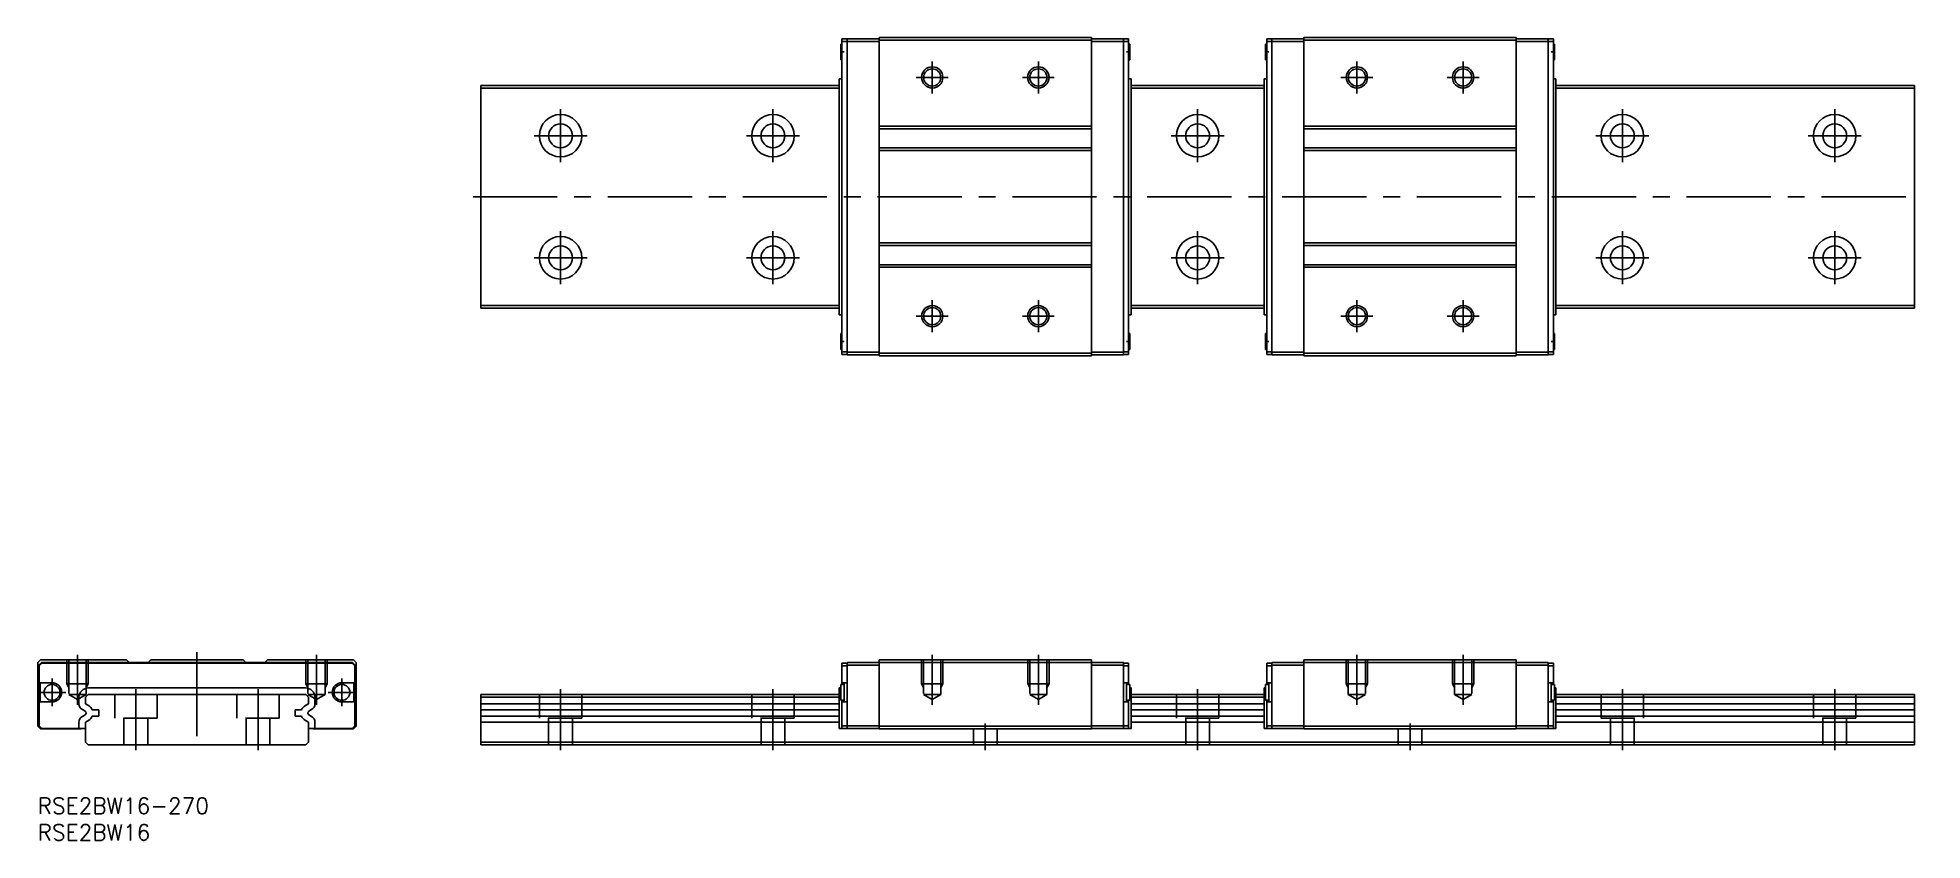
# Model space of a CAD drawing. Extents: x 0 to 355, y -8 to 143.
import ezdxf

# ---------------------------------------------------------------- set-up
doc = ezdxf.new("R2010")
doc.units = 0
doc.header["$LTSCALE"] = 0.5
doc.linetypes.add('CENTER', pattern=[50.8, 31.75, -6.35, 6.35, -6.35])
doc.linetypes.add('DASHED', pattern=[19.05, 12.7, -6.35])
for name, color, linetype in [('MSM_CENTER', 1, 'CENTER'), ('MSM_CONTINUOUS', 7, 'CONTINUOUS'), ('MSM_DASHED', 4, 'DASHED'), ('MSM_NARROW', 5, 'CONTINUOUS'), ('MSM_PART_NUMBER', 7, 'CONTINUOUS')]:
    doc.layers.add(name, color=color, linetype=linetype)
doc.styles.get("Standard").update_dxf_attribs({"font": 'txt.shx', "height": 1, "bigfont": 'bigfont.shx'})

# ---------------------------------------------------------------- blocks, each defined once
blk = doc.blocks.new('*U50')
at = {"layer": 'MSM_PART_NUMBER'}
blk.add_text('RSE2BW16-270', height=3, dxfattribs=at).set_placement((0, -3))
blk = doc.blocks.new('*U51')
at = {"layer": 'MSM_PART_NUMBER'}
blk.add_text('RSE2BW16', height=3, dxfattribs=at).set_placement((0, -8))

msp = doc.modelspace()

# ---------------------------------------------------------------- linework, layer by layer
at = {"layer": 'MSM_CENTER'}
for p, q in [((151.27, 140.62), (151.93, 140.62)), ((168.5, 138.82), (168.5, 132.82)), ((188.5, 138.82), (188.5, 132.82)), ((205.07, 140.62), (205.73, 140.62)), ((231.93, 140.62), (231.27, 140.62)), ((248.5, 138.82), (248.5, 132.82)), ((268.5, 138.82), (268.5, 132.82)), ((285.73, 140.62), (285.07, 140.62)), ((165.5, 135.82), (171.5, 135.82)), ((185.5, 135.82), (191.5, 135.82)), ((251.5, 135.82), (245.5, 135.82)), ((271.5, 135.82), (265.5, 135.82)), ((98.5, 129.82), (98.5, 119.82)), ((138.5, 129.82), (138.5, 119.82)), ((218.5, 129.82), (218.5, 119.82)), ((298.5, 129.82), (298.5, 119.82)), ((338.5, 129.82), (338.5, 119.82)), ((93.5, 124.82), (103.5, 124.82)), ((133.5, 124.82), (143.5, 124.82)), ((213.5, 124.82), (223.5, 124.82)), ((303.5, 124.82), (293.5, 124.82)), ((333.5, 124.82), (343.5, 124.82)), ((82, 113.32), (355, 113.32)), ((98.5, 106.82), (98.5, 96.82)), ((138.5, 106.82), (138.5, 96.82)), ((218.5, 106.82), (218.5, 96.82)), ((298.5, 106.82), (298.5, 96.82)), ((338.5, 106.82), (338.5, 96.82)), ((93.5, 101.82), (103.5, 101.82)), ((133.5, 101.82), (143.5, 101.82)), ((213.5, 101.82), (223.5, 101.82)), ((303.5, 101.82), (293.5, 101.82)), ((333.5, 101.82), (343.5, 101.82)), ((168.5, 93.82), (168.5, 87.82)), ((188.5, 93.82), (188.5, 87.82)), ((248.5, 93.82), (248.5, 87.82)), ((268.5, 93.82), (268.5, 87.82)), ((165.5, 90.82), (171.5, 90.82)), ((185.5, 90.82), (191.5, 90.82)), ((251.5, 90.82), (245.5, 90.82)), ((271.5, 90.82), (265.5, 90.82)), ((151.27, 86.02), (151.93, 86.02)), ((205.07, 86.02), (205.73, 86.02)), ((231.93, 86.02), (231.27, 86.02)), ((285.73, 86.02), (285.07, 86.02)), ((7.5, 27), (7.5, 17.56)), ((30, 27.5), (30, 8.5)), ((52.5, 27), (52.5, 17.56)), ((168.5, 27), (168.5, 17.56)), ((188.5, 27), (188.5, 17.56)), ((248.5, 27), (248.5, 17.56)), ((268.5, 27), (268.5, 17.56)), ((2.7, 17.32), (2.7, 22.48)), ((57.3, 17.32), (57.3, 22.48)), ((0.12, 19.9), (5.28, 19.9)), ((18.5, 20.5), (18.5, 9)), ((41.5, 20.5), (41.5, 9)), ((54.73, 19.9), (59.88, 19.9)), ((98.5, 20.5), (98.5, 9)), ((138.5, 20.5), (138.5, 9)), ((218.5, 20.5), (218.5, 9)), ((298.5, 20.5), (298.5, 9)), ((338.5, 20.5), (338.5, 9)), ((178.5, 14), (178.5, 9)), ((258.5, 14), (258.5, 9))]:
    msp.add_line(p, q, dxfattribs=at)
at = {"layer": 'MSM_CONTINUOUS'}
for p, q in [((151.3, 142.12), (151.3, 139.12)), ((151.5, 142.12), (151.3, 142.12)), ((152.5, 143.07), (151.5, 143.07)), ((151.5, 143.07), (151.5, 83.57)), ((152.5, 142.57), (151.5, 142.57)), ((152.5, 143.12), (158.5, 143.12)), ((152.5, 83.52), (152.5, 143.12)), ((152.5, 142.62), (158.5, 142.62)), ((158.5, 143.32), (198.5, 143.32)), ((158.5, 83.32), (158.5, 143.32)), ((158.5, 142.82), (198.5, 142.82)), ((198.5, 83.32), (198.5, 143.32)), ((204.5, 143.12), (198.5, 143.12)), ((204.5, 142.62), (198.5, 142.62)), ((204.5, 143.12), (204.5, 83.52)), ((204.5, 143.07), (205.5, 143.07)), ((204.5, 142.57), (205.5, 142.57)), ((205.5, 83.57), (205.5, 143.07)), ((205.7, 142.12), (205.5, 142.12)), ((205.7, 142.12), (205.7, 139.12)), ((231.3, 142.12), (231.3, 139.12)), ((231.3, 142.12), (231.5, 142.12)), ((232.5, 143.07), (231.5, 143.07)), ((231.5, 83.57), (231.5, 143.07)), ((232.5, 142.57), (231.5, 142.57)), ((232.5, 143.12), (232.5, 83.52)), ((232.5, 143.12), (238.5, 143.12)), ((232.5, 142.62), (238.5, 142.62)), ((278.5, 143.32), (238.5, 143.32)), ((238.5, 83.32), (238.5, 143.32)), ((278.5, 142.82), (238.5, 142.82)), ((278.5, 83.32), (278.5, 143.32)), ((284.5, 143.12), (278.5, 143.12)), ((284.5, 142.62), (278.5, 142.62)), ((284.5, 83.52), (284.5, 143.12)), ((284.5, 143.07), (285.5, 143.07)), ((284.5, 142.57), (285.5, 142.57)), ((285.5, 143.07), (285.5, 83.57)), ((285.5, 142.12), (285.7, 142.12)), ((285.7, 142.12), (285.7, 139.12)), ((151.3, 139.12), (151.5, 139.12)), ((205.5, 139.12), (205.7, 139.12)), ((231.5, 139.12), (231.3, 139.12)), ((285.7, 139.12), (285.5, 139.12)), ((151.5, 135.55), (151, 135.55)), ((151, 91.09), (151, 135.55)), ((205.5, 135.55), (206, 135.55)), ((206, 91.09), (206, 135.55)), ((231.5, 135.55), (231, 135.55)), ((231, 91.09), (231, 135.55)), ((285.5, 135.55), (286, 135.55)), ((286, 91.09), (286, 135.55)), ((83.5, 134.32), (151, 134.32)), ((83.5, 92.32), (83.5, 134.32)), ((83.5, 133.82), (151, 133.82)), ((206, 134.32), (231, 134.32)), ((206, 133.82), (231, 133.82)), ((286, 134.32), (353.5, 134.32)), ((286, 133.82), (353.5, 133.82)), ((353.5, 92.32), (353.5, 134.32)), ((158.5, 126.62), (198.5, 126.62)), ((158.5, 126.12), (198.5, 126.12)), ((278.5, 126.62), (238.5, 126.62)), ((278.5, 126.12), (238.5, 126.12)), ((158.5, 122.52), (198.5, 122.52)), ((158.5, 122.02), (198.5, 122.02)), ((278.5, 122.52), (238.5, 122.52)), ((278.5, 122.02), (238.5, 122.02)), ((158.5, 104.62), (198.5, 104.62)), ((158.5, 104.12), (198.5, 104.12)), ((278.5, 104.62), (238.5, 104.62)), ((278.5, 104.12), (238.5, 104.12)), ((158.5, 100.52), (198.5, 100.52)), ((158.5, 100.02), (198.5, 100.02)), ((278.5, 100.52), (238.5, 100.52)), ((278.5, 100.02), (238.5, 100.02)), ((83.5, 92.82), (151, 92.82)), ((83.5, 92.32), (151, 92.32)), ((206, 92.82), (231, 92.82)), ((206, 92.32), (231, 92.32)), ((286, 92.82), (353.5, 92.82)), ((286, 92.32), (353.5, 92.32)), ((151.5, 91.09), (151, 91.09)), ((205.5, 91.09), (206, 91.09)), ((231.5, 91.09), (231, 91.09)), ((285.5, 91.09), (286, 91.09)), ((151.3, 87.52), (151.3, 84.52)), ((151.5, 87.52), (151.3, 87.52)), ((205.7, 87.52), (205.5, 87.52)), ((205.7, 87.52), (205.7, 84.52)), ((231.3, 87.52), (231.3, 84.52)), ((231.3, 87.52), (231.5, 87.52)), ((285.5, 87.52), (285.7, 87.52)), ((285.7, 87.52), (285.7, 84.52)), ((151.3, 84.52), (151.5, 84.52)), ((152.5, 84.07), (151.5, 84.07)), ((152.5, 83.57), (151.5, 83.57)), ((152.5, 84.02), (158.5, 84.02)), ((152.5, 83.52), (158.5, 83.52)), ((158.5, 83.82), (198.5, 83.82)), ((158.5, 83.32), (198.5, 83.32)), ((204.5, 84.02), (198.5, 84.02)), ((204.5, 83.52), (198.5, 83.52)), ((204.5, 84.07), (205.5, 84.07)), ((204.5, 83.57), (205.5, 83.57)), ((205.5, 84.52), (205.7, 84.52)), ((231.5, 84.52), (231.3, 84.52)), ((232.5, 84.07), (231.5, 84.07)), ((232.5, 83.57), (231.5, 83.57)), ((232.5, 84.02), (238.5, 84.02)), ((232.5, 83.52), (238.5, 83.52)), ((278.5, 83.82), (238.5, 83.82)), ((278.5, 83.32), (238.5, 83.32)), ((284.5, 84.02), (278.5, 84.02)), ((284.5, 83.52), (278.5, 83.52)), ((284.5, 84.07), (285.5, 84.07)), ((284.5, 83.57), (285.5, 83.57)), ((285.7, 84.52), (285.5, 84.52)), ((0.5, 26), (0, 25.5)), ((0, 25.5), (0, 13.5)), ((0.7, 25.5), (0.2, 25)), ((0.2, 25), (0.2, 13.6)), ((0.25, 24.9), (0.75, 25.4)), ((0.25, 21.7), (0.25, 24.9)), ((16.7, 26), (0.5, 26)), ((59.3, 25.5), (0.7, 25.5)), ((0.75, 25.4), (59.25, 25.4)), ((17.2, 25.55), (16.7, 26)), ((20.8, 25.55), (17.2, 25.55)), ((21.3, 26), (20.8, 25.55)), ((38.7, 26), (21.3, 26)), ((39.2, 25.55), (38.7, 26)), ((42.8, 25.55), (39.2, 25.55)), ((43.3, 26), (42.8, 25.55)), ((59.5, 26), (43.3, 26)), ((59.25, 25.4), (59.75, 24.9)), ((59.8, 25), (59.3, 25.5)), ((60, 25.5), (59.5, 26)), ((59.75, 24.9), (59.75, 21.7)), ((59.8, 13.6), (59.8, 25)), ((60, 13.5), (60, 25.5)), ((152.5, 25.4), (151.5, 25.4)), ((151.5, 25.4), (151.5, 21.4)), ((152.5, 24.9), (151.5, 24.9)), ((152.5, 13.1), (152.5, 25.5)), ((152.5, 25.5), (204.5, 25.5)), ((152.5, 25), (158.5, 25)), ((158.5, 13), (158.5, 26)), ((158.5, 26), (198.5, 26)), ((198.5, 13), (198.5, 26)), ((204.5, 25), (198.5, 25)), ((204.5, 25.5), (204.5, 13.1)), ((204.5, 25.4), (205.5, 25.4)), ((204.5, 24.9), (205.5, 24.9)), ((205.5, 21.4), (205.5, 25.4)), ((231.5, 21.4), (231.5, 25.4)), ((232.5, 25.4), (231.5, 25.4)), ((232.5, 24.9), (231.5, 24.9)), ((232.5, 25.5), (232.5, 13.1)), ((284.5, 25.5), (232.5, 25.5)), ((232.5, 25), (238.5, 25)), ((238.5, 13), (238.5, 26)), ((278.5, 26), (238.5, 26)), ((278.5, 13), (278.5, 26)), ((284.5, 25), (278.5, 25)), ((284.5, 13.1), (284.5, 25.5)), ((284.5, 25.4), (285.5, 25.4)), ((284.5, 24.9), (285.5, 24.9)), ((285.5, 25.4), (285.5, 21.4)), ((2.7, 21.7), (0.25, 21.7)), ((0.45, 21.7), (0.45, 18.1)), ((59.75, 21.7), (57.3, 21.7)), ((59.55, 18.1), (59.55, 21.7)), ((151.9, 21.4), (151.3, 21.4)), ((151.3, 21.4), (151.3, 18.4)), ((152.5, 21.7), (151.5, 21.7)), ((151.9, 18.1), (151.9, 21.7)), ((204.5, 21.7), (205.5, 21.7)), ((205.1, 18.1), (205.1, 21.7)), ((205.7, 21.4), (205.1, 21.4)), ((205.7, 21.4), (205.7, 18.4)), ((231.3, 21.4), (231.9, 21.4)), ((231.3, 21.4), (231.3, 18.4)), ((232.5, 21.7), (231.5, 21.7)), ((231.9, 18.1), (231.9, 21.7)), ((284.5, 21.7), (285.5, 21.7)), ((285.1, 18.1), (285.1, 21.7)), ((285.1, 21.4), (285.7, 21.4)), ((285.7, 21.4), (285.7, 18.4)), ((0.25, 18.1), (2.7, 18.1)), ((0.25, 13.6), (0.25, 18.1)), ((7.77, 18.93), (7.77, 17.76)), ((9.5, 19.5), (9, 19)), ((9, 19), (9, 17.72)), ((50.5, 19.5), (9.5, 19.5)), ((50.43, 20.73), (9.57, 20.73)), ((51, 19), (50.5, 19.5)), ((51, 17.72), (51, 19)), ((52.23, 17.76), (52.23, 18.93)), ((57.3, 18.1), (59.75, 18.1)), ((59.75, 18.1), (59.75, 13.6)), ((83.5, 19.5), (151, 19.5)), ((83.5, 10), (83.5, 19.5)), ((83.5, 19), (151, 19)), ((151, 13.1), (151, 20.73)), ((151.3, 20.73), (151, 20.73)), ((151.3, 18.4), (151.9, 18.4)), ((151.5, 18.4), (151.5, 13.1)), ((152.5, 18.1), (151.5, 18.1)), ((204.5, 18.1), (205.5, 18.1)), ((205.1, 18.4), (205.7, 18.4)), ((205.5, 13.1), (205.5, 18.4)), ((205.7, 20.73), (206, 20.73)), ((206, 13.1), (206, 20.73)), ((206, 19.5), (231, 19.5)), ((206, 19), (231, 19)), ((231.3, 20.73), (231, 20.73)), ((231, 13.1), (231, 20.73)), ((231.9, 18.4), (231.3, 18.4)), ((231.5, 13.1), (231.5, 18.4)), ((232.5, 18.1), (231.5, 18.1)), ((284.5, 18.1), (285.5, 18.1)), ((285.7, 18.4), (285.1, 18.4)), ((285.5, 18.4), (285.5, 13.1)), ((285.7, 20.73), (286, 20.73)), ((286, 13.1), (286, 20.73)), ((286, 19.5), (353.5, 19.5)), ((286, 19), (353.5, 19)), ((353.5, 10), (353.5, 19.5)), ((7.77, 14.24), (7.77, 13.1)), ((8.42, 16.64), (8.93, 16.35)), ((8.93, 15.65), (8.42, 15.36)), ((9, 17.72), (9.56, 17.4)), ((9.56, 14.6), (9, 14.28)), ((9, 14.28), (9, 10.5)), ((10.28, 16.6), (11.5, 16.6)), ((11.5, 15.4), (10.28, 15.4)), ((11.5, 16.6), (11.5, 15.4)), ((48.5, 15.4), (48.5, 16.6)), ((48.5, 16.6), (49.72, 16.6)), ((49.72, 15.4), (48.5, 15.4)), ((50.44, 17.4), (51, 17.72)), ((51, 14.28), (50.44, 14.6)), ((51, 10.5), (51, 14.28)), ((51.07, 16.35), (51.58, 16.64)), ((51.58, 15.36), (51.07, 15.65)), ((52.23, 13.1), (52.23, 14.24)), ((83.5, 17.72), (151, 17.72)), ((83.5, 16.6), (151, 16.6)), ((83.5, 15.4), (151, 15.4)), ((83.5, 14.28), (151, 14.28)), ((206, 17.72), (231, 17.72)), ((206, 16.6), (231, 16.6)), ((206, 15.4), (231, 15.4)), ((206, 14.28), (231, 14.28)), ((286, 17.72), (353.5, 17.72)), ((286, 16.6), (353.5, 16.6)), ((286, 15.4), (353.5, 15.4)), ((286, 14.28), (353.5, 14.28)), ((0, 13.5), (0.5, 13)), ((0.2, 13.6), (0.7, 13.1)), ((0.75, 13.1), (0.25, 13.6)), ((0.5, 13), (8.1, 13)), ((0.7, 13.1), (9, 13.1)), ((8.1, 13), (8.2, 13.1)), ((51, 13.1), (59.3, 13.1)), ((51.8, 13.1), (51.9, 13)), ((51.9, 13), (59.5, 13)), ((59.75, 13.6), (59.25, 13.1)), ((59.3, 13.1), (59.8, 13.6)), ((59.5, 13), (60, 13.5)), ((151, 13.1), (158.5, 13.1)), ((158.5, 13.6), (151.5, 13.6)), ((158.5, 13.5), (198.5, 13.5)), ((158.5, 13), (198.5, 13)), ((198.5, 13.6), (205.5, 13.6)), ((206, 13.1), (198.5, 13.1)), ((231, 13.1), (238.5, 13.1)), ((238.5, 13.6), (231.5, 13.6)), ((278.5, 13.5), (238.5, 13.5)), ((278.5, 13), (238.5, 13)), ((278.5, 13.6), (285.5, 13.6)), ((286, 13.1), (278.5, 13.1)), ((9, 10.5), (9.5, 10)), ((9.5, 10), (50.5, 10)), ((50.5, 10), (51, 10.5)), ((83.5, 10.5), (353.5, 10.5)), ((83.5, 10), (353.5, 10))]:
    msp.add_line(p, q, dxfattribs=at)
for centre, radius in [((168.5, 135.82), 1.62), ((188.5, 135.82), 1.62), ((248.5, 135.82), 1.62), ((268.5, 135.82), 1.62), ((98.5, 124.82), 4), ((138.5, 124.82), 4), ((218.5, 124.82), 4), ((298.5, 124.82), 4), ((338.5, 124.82), 4), ((98.5, 124.82), 2.25), ((138.5, 124.82), 2.25), ((218.5, 124.82), 2.25), ((298.5, 124.82), 2.25), ((338.5, 124.82), 2.25), ((98.5, 101.82), 4), ((98.5, 101.82), 2.25), ((138.5, 101.82), 4), ((138.5, 101.82), 2.25), ((218.5, 101.82), 4), ((218.5, 101.82), 2.25), ((298.5, 101.82), 4), ((298.5, 101.82), 2.25), ((338.5, 101.82), 4), ((338.5, 101.82), 2.25), ((168.5, 90.82), 1.62), ((188.5, 90.82), 1.62), ((248.5, 90.82), 1.62), ((268.5, 90.82), 1.62), ((2.7, 19.9), 1.5), ((57.3, 19.9), 1.5)]:
    msp.add_circle(centre, radius, dxfattribs=at)
for centre, radius, start, end in [((2.7, 19.9), 1.8, 270, 90), ((57.3, 19.9), 1.8, 90, 270), ((9.57, 18.93), 1.8, 90, 180), ((9.07, 17.76), 1.3, 180, 239.9972), ((50.43, 18.93), 1.8, 0, 90), ((50.93, 17.76), 1.3, 300.0028, 0), ((9.07, 14.24), 1.3, 120.0028, 180), ((8.73, 16), 0.4, 300.0028, 59.9972), ((8.69, 15.89), 1.75, 24.1151, 60.0008), ((8.69, 16.11), 1.75, 299.9992, 335.8849), ((51.31, 15.89), 1.75, 119.9992, 155.8849), ((51.31, 16.11), 1.75, 204.1151, 240.0008), ((51.27, 16), 0.4, 120.0028, 239.9972), ((50.93, 14.24), 1.3, 0, 59.9972)]:
    msp.add_arc(centre, radius, start, end, dxfattribs=at)
at = {"layer": 'MSM_DASHED'}
for p, q in [((5.5, 26), (5.5, 21.5)), ((5.88, 26), (5.88, 19.5)), ((9.12, 19.5), (9.12, 26)), ((9.5, 26), (9.5, 21.5)), ((50.5, 26), (50.5, 21.5)), ((50.88, 26), (50.88, 19.5)), ((54.12, 19.5), (54.12, 26)), ((54.5, 26), (54.5, 21.5)), ((166.5, 26), (166.5, 21.5)), ((166.88, 26), (166.88, 19.5)), ((170.12, 19.5), (170.12, 26)), ((170.5, 26), (170.5, 21.5)), ((186.5, 26), (186.5, 21.5)), ((186.88, 26), (186.88, 19.5)), ((190.12, 19.5), (190.12, 26)), ((190.5, 26), (190.5, 21.5)), ((246.5, 26), (246.5, 21.5)), ((246.88, 19.5), (246.88, 26)), ((250.12, 26), (250.12, 19.5)), ((250.5, 26), (250.5, 21.5)), ((266.5, 26), (266.5, 21.5)), ((266.88, 19.5), (266.88, 26)), ((270.12, 26), (270.12, 19.5)), ((270.5, 26), (270.5, 21.5)), ((9.5, 21.5), (5.5, 21.5)), ((5.5, 21.5), (5.88, 20.84)), ((9.5, 21.5), (9.12, 20.84)), ((54.5, 21.5), (50.5, 21.5)), ((50.5, 21.5), (50.88, 20.84)), ((54.5, 21.5), (54.12, 20.84)), ((170.5, 21.5), (166.5, 21.5)), ((166.5, 21.5), (166.88, 20.84)), ((170.5, 21.5), (170.12, 20.84)), ((190.5, 21.5), (186.5, 21.5)), ((186.5, 21.5), (186.88, 20.84)), ((190.5, 21.5), (190.12, 20.84)), ((246.5, 21.5), (250.5, 21.5)), ((246.5, 21.5), (246.88, 20.84)), ((250.5, 21.5), (250.12, 20.84)), ((266.5, 21.5), (270.5, 21.5)), ((266.5, 21.5), (266.88, 20.84)), ((270.5, 21.5), (270.12, 20.84)), ((5.88, 19.5), (7.5, 18.56)), ((9.12, 19.5), (5.88, 19.5)), ((7.5, 18.56), (9.12, 19.5)), ((14.5, 19.5), (14.5, 15)), ((22.5, 15), (22.5, 19.5)), ((37.5, 19.5), (37.5, 15)), ((45.5, 15), (45.5, 19.5)), ((50.88, 19.5), (52.5, 18.56)), ((54.12, 19.5), (50.88, 19.5)), ((52.5, 18.56), (54.12, 19.5)), ((94.5, 19.5), (94.5, 15)), ((102.5, 15), (102.5, 19.5)), ((134.5, 19.5), (134.5, 15)), ((142.5, 15), (142.5, 19.5)), ((166.88, 19.5), (168.5, 18.56)), ((170.12, 19.5), (166.88, 19.5)), ((168.5, 18.56), (170.12, 19.5)), ((190.12, 19.5), (186.88, 19.5)), ((186.88, 19.5), (188.5, 18.56)), ((188.5, 18.56), (190.12, 19.5)), ((214.5, 19.5), (214.5, 15)), ((222.5, 15), (222.5, 19.5)), ((248.5, 18.56), (246.88, 19.5)), ((246.88, 19.5), (250.12, 19.5)), ((250.12, 19.5), (248.5, 18.56)), ((266.88, 19.5), (270.12, 19.5)), ((268.5, 18.56), (266.88, 19.5)), ((270.12, 19.5), (268.5, 18.56)), ((294.5, 15), (294.5, 19.5)), ((302.5, 19.5), (302.5, 15)), ((334.5, 19.5), (334.5, 15)), ((342.5, 15), (342.5, 19.5)), ((22.5, 15), (14.5, 15)), ((16.25, 15), (16.25, 10)), ((20.75, 10), (20.75, 15)), ((45.5, 15), (37.5, 15)), ((39.25, 15), (39.25, 10)), ((43.75, 10), (43.75, 15)), ((102.5, 15), (94.5, 15)), ((96.25, 15), (96.25, 10)), ((100.75, 10), (100.75, 15)), ((142.5, 15), (134.5, 15)), ((136.25, 15), (136.25, 10)), ((140.75, 10), (140.75, 15)), ((222.5, 15), (214.5, 15)), ((216.25, 15), (216.25, 10)), ((220.75, 10), (220.75, 15)), ((294.5, 15), (302.5, 15)), ((296.25, 10), (296.25, 15)), ((300.75, 15), (300.75, 10)), ((342.5, 15), (334.5, 15)), ((336.25, 15), (336.25, 10)), ((340.75, 10), (340.75, 15)), ((176.25, 13), (176.25, 10)), ((180.75, 10), (180.75, 13)), ((256.25, 10), (256.25, 13)), ((260.75, 13), (260.75, 10))]:
    msp.add_line(p, q, dxfattribs=at)
at = {"layer": 'MSM_NARROW'}
for centre in [(168.5, 135.82), (188.5, 135.82), (248.5, 135.82), (268.5, 135.82), (168.5, 90.82), (188.5, 90.82), (248.5, 90.82), (268.5, 90.82)]:
    msp.add_circle(centre, 2, dxfattribs=at)

# ---------------------------------------------------------------- block references
at = {"layer": 'MSM_CONTINUOUS'}
for name in ['*U50', '*U51']:
    msp.add_blockref(name, (0, 0), dxfattribs=at)

doc.saveas('drawing.dxf')
